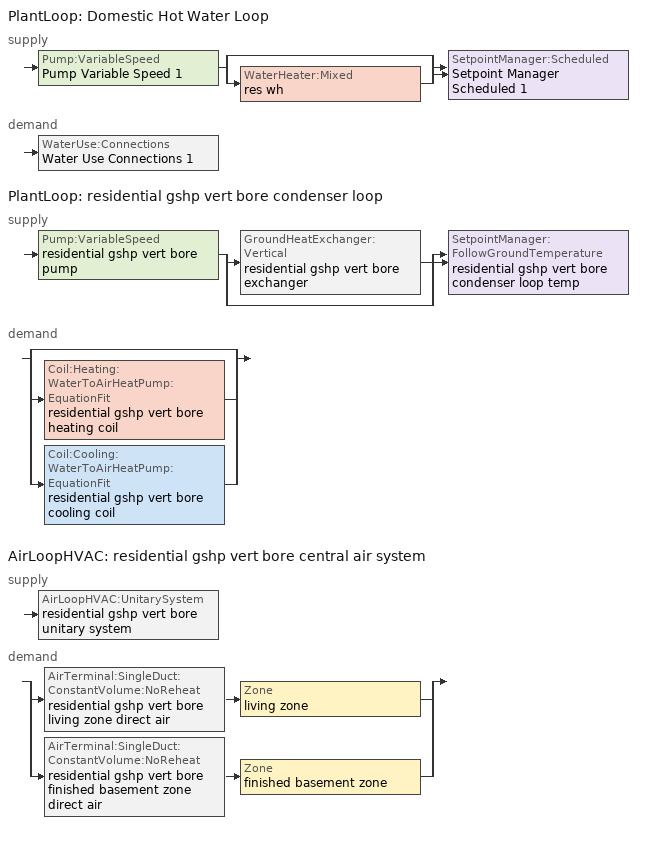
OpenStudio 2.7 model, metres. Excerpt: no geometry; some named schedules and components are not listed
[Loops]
PlantLoop 'Domestic Hot Water Loop'
 supply: Pump:VariableSpeed 'Pump Variable Speed 1' > split
  | bypass
  | WaterHeater:Mixed 'res wh'
  join > SetpointManager:Scheduled 'Setpoint Manager Scheduled 1'
 demand: WaterUse:Connections 'Water Use Connections 1'
PlantLoop 'residential gshp vert bore condenser loop'
 supply: Pump:VariableSpeed 'residential gshp vert bore pump' > split
  | GroundHeatExchanger:Vertical 'residential gshp vert bore exchanger'
  | bypass
  join > SetpointManager:FollowGroundTemperature 'residential gshp vert bore condenser loop temp'
 demand: split
  | bypass
  | Coil:Heating:WaterToAirHeatPump:EquationFit 'residential gshp vert bore heating coil'
  | Coil:Cooling:WaterToAirHeatPump:EquationFit 'residential gshp vert bore cooling coil'
AirLoopHVAC 'residential gshp vert bore central air system'
 supply: AirLoopHVAC:UnitarySystem 'residential gshp vert bore unitary system'
 demand: split
  | AirTerminal:SingleDuct:ConstantVolume:NoReheat 'residential gshp vert bore living zone direct air' > Zone 'living zone'
  | AirTerminal:SingleDuct:ConstantVolume:NoReheat 'residential gshp vert bore finished basement zone direct air' > Zone 'finished basement zone'
[Sizing:Zone] Zone Cooling Design Supply Air Temperature Input Method=SupplyAirTemperature; Zone Cooling Design Supply Air Temperature {C}=14; Zone Cooling Design Supply Air Temperature Difference {deltaC}=11.11; Zone Heating Design Supply Air Temperature Input Method=SupplyAirTemperature; Zone Heating Design Supply Air Temperature {C}=40; Zone Heating Design Supply Air Temperature Difference {deltaC}=11.11; Zone Cooling Design Supply Air Humidity Ratio {kg-H2O/kg-air}=0.0085; Zone Heating Design Supply Air Humidity Ratio {kg-H2O/kg-air}=0.008; Cooling Design Air Flow Method=DesignDay; Heating Design Air Flow Method=DesignDay; Account for Dedicated Outdoor Air System=No; Dedicated Outdoor Air System Control Strategy=NeutralSupplyAir; Dedicated Outdoor Air Low Setpoint Temperature for Design {C}=autosize; Dedicated Outdoor Air High Setpoint Temperature for Design {C}=autosize
living zone; garage zone; finished basement zone; res ds_1 ret air zone
[Zone equipment]
living zone: residential gshp vert bore living zone direct air
finished basement zone: residential gshp vert bore finished basement zone direct air
[PlantLoop]
Name | Glycol Concentration | Maximum Loop Flow Rate {m3/s} | Plant Loop Volume {m3} | Load Distribution Scheme | Fluid Type | Maximum Loop Temperature {C} | Minimum Loop Temperature {C} | Minimum Loop Flow Rate {m3/s}
Domestic Hot Water Loop | 0 | 0.01 | 0.003 | Optimal
residential gshp vert bore condenser loop | 30 |  | Autocalculate | SequentialLoad | Water | 48.88889 | 1.66667 | 0
[Sizing:Plant] Loop Design Temperature Difference {deltaC}=5.55556; Sizing Option=NonCoincident; Zone Timesteps in Averaging Window=1; Coincident Sizing Factor Mode=None
Name | Loop Type | Design Loop Exit Temperature {C}
Domestic Hot Water Loop | Heating | 52.6667
residential gshp vert bore condenser loop | Condenser | 29.4444
[Pump:VariableSpeed] Fraction of Motor Inefficiencies to Fluid Stream=0; Coefficient 1 of the Part Load Performance Curve=0; Coefficient 2 of the Part Load Performance Curve=1; Coefficient 3 of the Part Load Performance Curve=0; Coefficient 4 of the Part Load Performance Curve=0; Pump Control Type=Intermittent; Skin Loss Radiative Fraction=0.5; Design Power Sizing Method=PowerPerFlowPerPressure; Design Electric Power per Unit Flow Rate {W/(m3/s)}=348701.1; Design Shaft Power per Unit Flow Rate per Unit Head {W-s/m3-Pa}=1.28205; Design Minimum Flow Rate Fraction=0
Name | Rated Flow Rate {m3/s} | Rated Pump Head {Pa} | Rated Power Consumption {W} | Motor Efficiency | Minimum Flow Rate {m3/s}
Pump Variable Speed 1 | 0.01 | 1 | 0 | 1
residential gshp vert bore pump |  | 149460 |  | 0.462 | 0
[SetpointManager:Scheduled]
Setpoint Manager Scheduled 1: Control Variable=Temperature; Schedule=dhw temp
[WaterHeater:Mixed]
res wh: Tank Volume {m3}=0.143846; Setpoint Temperature Schedule=WH Setpoint Temp; Deadband Temperature Difference {deltaC}=2; Maximum Temperature Limit {C}=99; Heater Control Type=Cycle; Heater Maximum Capacity {W}=11722.8; Heater Minimum Capacity {W}=0; Heater Fuel Type=NaturalGas; Heater Thermal Efficiency=0.773298; Off Cycle Parasitic Fuel Consumption Rate {W}=0; Off Cycle Parasitic Fuel Type=Electricity; Off Cycle Parasitic Heat Fraction to Tank=0; On Cycle Parasitic Fuel Consumption Rate {W}=0; On Cycle Parasitic Fuel Type=Electricity; On Cycle Parasitic Heat Fraction to Tank=0; Ambient Temperature Indicator=ThermalZone; Ambient Temperature Thermal Zone=finished basement zone; Off Cycle Loss Coefficient to Ambient Temperature {W/K}=4.15693; Off Cycle Loss Fraction to Thermal Zone=0.64; On Cycle Loss Coefficient to Ambient Temperature {W/K}=4.15693; On Cycle Loss Fraction to Thermal Zone=1; Use Side Effectiveness=1; Source Side Effectiveness=1; Use Side Design Flow Rate {m3/s}=autosize; Source Side Design Flow Rate {m3/s}=autosize; Indirect Water Heating Recovery Time {hr}=1.5; Source Side Flow Control Mode=IndirectHeatPrimarySetpoint
[WaterUse:Connections]
Water Use Connections 1: Water Use Equipment Name 1=residential shower; Water Use Equipment Name 2=residential sink; Water Use Equipment Name 3=residential bath; Water Use Equipment Name 4=residential shower dist=0.0; Water Use Equipment Name 5=residential sink dist=0.0; Water Use Equipment Name 6=residential bath dist=0.0; Water Use Equipment Name 7=residential dishwasher; Water Use Equipment Name 8=residential clothes washer
[WaterUse:Equipment:Definition]
Name | Peak Flow Rate {m3/s} | Target Temperature Schedule
residential shower | 0.000274695 | residential shower temperature schedule
residential sink | 0.000212399 | residential sink temperature schedule
residential bath | 0.000429619 | residential bath temperature schedule
residential shower dist=0.0 | 0 | residential shower temperature schedule
residential sink dist=0.0 | 0 | residential sink temperature schedule
residential bath dist=0.0 | 0 | residential bath temperature schedule
residential dishwasher | 6.66818e-05 | residential dishwasher temperature schedule
residential clothes washer | 0.000697118 | residential clothes washer temperature schedule
[WaterUse:Equipment] Space=finished attic space
Name | Water Use Equipment Definition | Flow Rate Fraction Schedule
residential shower | residential shower | residential shower schedule
residential sink | residential sink | residential sink schedule
residential bath | residential bath | residential bath schedule
residential shower dist=0.0 | residential shower dist=0.0 | residential shower schedule
residential sink dist=0.0 | residential sink dist=0.0 | residential sink schedule
residential bath dist=0.0 | residential bath dist=0.0 | residential bath schedule
residential dishwasher | residential dishwasher | residential dishwasher schedule
residential clothes washer | residential clothes washer | residential clothes washer schedule
[OtherEquipment:Definition] Design Level Calculation Method=EquipmentLevel; Fraction Radiant=0; Fraction Lost=0
Name | Design Level {W} | Fraction Latent
residential shower | 7899.46 | 0.487197
residential sink | 2132.88 | 0.312222
residential bath | 6337.27 | 0
[SetpointManager:FollowGroundTemperature]
residential gshp vert bore condenser loop temp: Control Variable=Temperature; Offset Temperature Difference {deltaC}=0; Maximum Setpoint Temperature {C}=48.88889; Minimum Setpoint Temperature {C}=1.66667
[Coil:Heating:WaterToAirHeatPump:EquationFit]
residential gshp vert bore heating coil: Rated Heating Capacity {W}=17584.3; Rated Heating Coefficient of Performance {W/W}=3.64475; Heating Capacity Coefficient 1=-5.21544; Heating Capacity Coefficient 2=-1.07399; Heating Capacity Coefficient 3=7.59731; Heating Capacity Coefficient 4=0; Heating Capacity Coefficient 5=0; Heating Power Consumption Coefficient 1=-11.0778; Heating Power Consumption Coefficient 2=10.2338; Heating Power Consumption Coefficient 3=1.52933; Heating Power Consumption Coefficient 4=0; Heating Power Consumption Coefficient 5=0
[Coil:Heating:Electric]
residential gshp vert bore supp heater: Availability Schedule=residential heating season; Efficiency=1; Nominal Capacity {W}=14653.6
[Coil:Cooling:WaterToAirHeatPump:EquationFit]
residential gshp vert bore cooling coil: Rated Total Cooling Capacity {W}=17584.3; Rated Cooling Coefficient of Performance {W/W}=5.35551; Total Cooling Capacity Coefficient 1=-3.91606; Total Cooling Capacity Coefficient 2=7.04294; Total Cooling Capacity Coefficient 3=-2.27059; Total Cooling Capacity Coefficient 4=0; Total Cooling Capacity Coefficient 5=0; Sensible Cooling Capacity Coefficient 1=26.7839; Sensible Cooling Capacity Coefficient 2=0; Sensible Cooling Capacity Coefficient 3=-23.8324; Sensible Cooling Capacity Coefficient 4=-1.11574; Sensible Cooling Capacity Coefficient 5=0; Sensible Cooling Capacity Coefficient 6=0; Cooling Power Consumption Coefficient 1=-6.23374; Cooling Power Consumption Coefficient 2=1.6101; Cooling Power Consumption Coefficient 3=5.31708; Cooling Power Consumption Coefficient 4=0; Cooling Power Consumption Coefficient 5=0; Nominal Time for Condensate Removal to Begin {s}=1000; Ratio of Initial Moisture Evaporation Rate and Steady State Latent Capacity=1.5
[Fan:OnOff]
residential gshp vert bore living zone supply fan: Availability Schedule=Always On Discrete; Fan Total Efficiency=0.75; Pressure Rise {Pa}=794.58; Maximum Flow Rate {m3/s}=autosize; Motor Efficiency=1; Motor In Airstream Fraction=1; Fan Power Ratio Function of Speed Ratio Curve=Fan On Off Power Curve; Fan Efficiency Ratio Function of Speed Ratio Curve=Fan On Off Efficiency Curve
[AirLoopHVAC:UnitarySystem]
residential gshp vert bore unitary system: Control Type=Load; Controlling Zone or Thermostat Location=living zone; Dehumidification Control Type=None; Availability Schedule=Always On Discrete; Supply Fan=residential gshp vert bore living zone supply fan; Fan Placement=BlowThrough; Supply Air Fan Operating Mode Schedule=Always Off Discrete; Heating Coil=residential gshp vert bore heating coil; DX Heating Coil Sizing Ratio=1; Cooling Coil=residential gshp vert bore cooling coil; Use DOAS DX Cooling Coil=No; DOAS DX Cooling Coil Leaving Minimum Air Temperature {C}=2; Latent Load Control=SensibleOnlyLoadControl; Supplemental Heating Coil=residential gshp vert bore supp heater; Supply Air Flow Rate During Cooling Operation {m3/s}=autosize; Supply Air Flow Rate During Heating Operation {m3/s}=autosize; Supply Air Flow Rate When No Cooling or Heating is Required {m3/s}=0; Maximum Supply Air Temperature {C}=76.6667; Maximum Outdoor Dry-Bulb Temperature for Supplemental Heater Operation {C}=4.44444; Maximum Cycling Rate {cycles/hr}=2.5; Heat Pump Time Constant {s}=60; Fraction of On-Cycle Power Use=0.01; Heat Pump Fan Delay Time {s}=60; Ancilliary On-Cycle Electric Power {W}=0; Ancilliary Off-Cycle Electric Power {W}=0
[AirLoopHVAC]
residential gshp vert bore central air system: Availability Schedule=Always On Discrete; Design Supply Air Flow Rate {m3/s}=AutoSize
[Sizing:System]
residential gshp vert bore central air system: Type of Load to Size On=Sensible; Design Outdoor Air Flow Rate {m3/s}=Autosize; Central Heating Maximum System Air Flow Ratio=0.3; Preheat Design Temperature {C}=7; Preheat Design Humidity Ratio {kg-H2O/kg-Air}=0.008; Precool Design Temperature {C}=12.8; Precool Design Humidity Ratio {kg-H2O/kg-Air}=0.008; Central Cooling Design Supply Air Temperature {C}=12.8; Central Heating Design Supply Air Temperature {C}=16.7; Sizing Option=NonCoincident; 100% Outdoor Air in Cooling=Yes; 100% Outdoor Air in Heating=Yes; Central Cooling Design Supply Air Humidity Ratio {kg-H2O/kg-Air}=0.0085; Central Heating Design Supply Air Humidity Ratio {kg-H2O/kg-Air}=0.008; Cooling Design Air Flow Method=DesignDay; Cooling Design Air Flow Rate {m3/s}=0; Heating Design Air Flow Method=DesignDay; Heating Design Air Flow Rate {m3/s}=0; System Outdoor Air Method=ZoneSum; Zone Maximum Outdoor Air Fraction=1; Cooling Supply Air Flow Rate Per Floor Area {m3/s-m2}=0.00996765; Cooling Fraction of Autosized Cooling Supply Air Flow Rate=1; Cooling Supply Air Flow Rate Per Unit Cooling Capacity {m3/s-W}=3.94755e-05; Heating Supply Air Flow Rate Per Floor Area {m3/s-m2}=0.00996765; Heating Fraction of Autosized Heating Supply Air Flow Rate=1; Heating Fraction of Autosized Cooling Supply Air Flow Rate=1; Heating Supply Air Flow Rate Per Unit Heating Capacity {m3/s-W}=3.15882e-05; Cooling Design Capacity Method=CoolingDesignCapacity; Cooling Design Capacity {W}=autosize; Cooling Design Capacity Per Floor Area {W/m2}=234.7; Fraction of Autosized Cooling Design Capacity=1; Heating Design Capacity Method=HeatingDesignCapacity; Heating Design Capacity {W}=autosize; Heating Design Capacity Per Floor Area {W/m2}=157; Fraction of Autosized Heating Design Capacity=1; Central Cooling Capacity Control Method=OnOff
[AirTerminal:SingleDuct:ConstantVolume:NoReheat] Availability Schedule=Always On Discrete; Maximum Air Flow Rate {m3/s}=AutoSize
residential gshp vert bore living zone direct air; residential gshp vert bore finished basement zone direct air
[ElectricEquipment:Definition] Design Level Calculation Method=EquipmentLevel
Name | Design Level {W} | Fraction Latent | Fraction Radiant | Fraction Lost
residential dishwasher | 8743.86 | 0.15 | 0.36 | 0.25
residential clothes washer | 7800.9 | 0 | 0.48 | 0.2
[EnergyManagementSystem:Sensor]
Name | Output Variable or Output Meter Index Key | Output Variable or Output Meter
residential_ceiling_fan_sched_val_sensor | residential ceiling fan schedule | Schedule Value
residential_ceiling_fan_tin_sensor; res_af_1_tin_s | living zone | Zone Mean Air Temperature
res_nv_pb_s |  | Site Outdoor Air Barometric Pressure
res_af_vw_s |  | Site Wind Speed
res_nv_wt_s |  | Site Outdoor Air Humidity Ratio
res_af_1_tt_s | living zone | Zone Outdoor Air Drybulb Temperature
res_nv_1_nva_s | res nv_1 avail schedule | Schedule Value
res_nv_1_sp_s | res nv_1 temp schedule | Schedule Value
res_ds_1_win_s | living zone | Zone Mean Air Humidity Ratio
res_ds_1_ah_mfr_s | Node 36 | System Node Mass Flow Rate
res_ds_1_fan_rtf_s | residential gshp vert bore living zone supply fan | Fan Runtime Fraction
res_ds_1_ah_vfr_s | Node 36 | System Node Current Density Volume Flow Rate
res_ds_1_ah_tt_s | Node 36 | System Node Temperature
res_ds_1_ra_t_s | Node 39 | System Node Temperature
res_ds_1_ah_wt_s | Node 36 | System Node Humidity Ratio
res_ds_1_ra_w_s | Node 39 | System Node Humidity Ratio
res_ds_1_ah_t_s | garage zone | Zone Air Temperature
res_ds_1_ah_w_s | garage zone | Zone Mean Air Humidity Ratio
res_infil_1_range_sch_s | res mv_1 range exhaust schedule | Schedule Value
res_infil_1_bath_sch_s | res mv_1 bath exhaust schedule | Schedule Value
res_infil_1_dryer_sch_s | res mv_1 dryer exhaust schedule | Schedule Value
res_infil_1_wh_sch_s | Always On Discrete | Schedule Value
[EnergyManagementSystem:Actuator]
Name | Actuated Component | Actuated Component Type | Actuated Component Control Type
residential_ceiling_fan_sched_override | residential ceiling fan master | Schedule:Constant | Schedule Value
res_nv_1_flow_act | res nv_1 flow | Zone Infiltration | Air Exchange Flow Rate
res_ds_1_sup_s_lk_to_lv_equip_act | res ds_1 sup s lk to lv equip | OtherEquipment | Power Level
res_ds_1_sup_lat_lk_to_lv_equip_act | res ds_1 sup lat lk to lv equip | OtherEquipment | Power Level
res_ds_1_sup_d_cn_to_lv_equip_act | res ds_1 sup d cn to lv equip | OtherEquipment | Power Level
res_ds_1_sup_d_cn_to_ah_equip_act | res ds_1 sup d cn to ah equip | OtherEquipment | Power Level
res_ds_1_ret_d_cn_to_pl_equip_act | res ds_1 ret d cn to pl equip | OtherEquipment | Power Level
res_ds_1_ret_d_cn_to_ah_equip_act | res ds_1 ret d cn to ah equip | OtherEquipment | Power Level
res_ds_1_sup_s_lk_to_ah_equip_act | res ds_1 sup s lk to ah equip | OtherEquipment | Power Level
res_ds_1_sup_lat_lk_to_ah_equip_act | res ds_1 sup lat lk to ah equip | OtherEquipment | Power Level
res_ds_1_ret_s_lk_equip_act | res ds_1 ret s lk equip | OtherEquipment | Power Level
res_ds_1_ret_lat_lk_equip_act | res ds_1 ret lat lk equip | OtherEquipment | Power Level
res_ds_1_ah_to_liv_mix_act | res ds_1 ah to liv mix | ZoneMixing | Air Exchange Flow Rate
res_ds_1_liv_to_ah_mix_act | res ds_1 liv to ah mix | ZoneMixing | Air Exchange Flow Rate
res_infil_1_house_fan_act | res infil_1 house fan | ElectricEquipment | Electric Power Level
res_infil_1_range_fan_act | res infil_1 range fan | ElectricEquipment | Electric Power Level
res_infil_1_bath_fan_act | res infil_1 bath fan | ElectricEquipment | Electric Power Level
res_infil_1_flow_act | res infil_1 flow | Zone Infiltration | Air Exchange Flow Rate
[EnergyManagementSystem:Program]
residential_ceiling_fan_schedule_program: If residential_ceiling_fan_sched_val_sensor == 0; Set residential_ceiling_fan_sched_override = 0; ElseIf residential_ceiling_fan_tin_sensor < 24.389; Set residential_ceiling_fan_sched_override = 0; Else; Set residential_ceiling_fan_sched_override = 1; EndIf
res_nv_1_program: Set Tdiff = res_af_1_tin_s-res_af_1_tt_s; Set dT = (@Abs Tdiff); Set pt = (@RhFnTdbWPb res_af_1_tt_s res_nv_wt_s res_nv_pb_s); Set NVA = 13443.315417397196; Set Cs = 0.00024368211684197043; Set Cw = 0.00010154062060280269; Set MNV = 2.518405946420485; Set MHR = 0.0115; Set MRH = 0.7; Set temp1 = (res_nv_1_nva_s*NVA); Set SGNV = temp1*((((Cs*dT)+(Cw*(res_af_vw_s^2)))^0.5)/1000); If (res_nv_wt_s<MHR) && (pt<MRH) && (res_af_1_tin_s>res_nv_1_sp_s); Set temp2 = (res_af_1_tin_s-res_nv_1_sp_s); Set NVadj1 = temp2/(res_af_1_tin_s-res_af_1_tt_s); Set NVadj2 = (@Min NVadj1 1); Set NVadj3 = (@Max NVadj2 0); Set NVadj = SGNV*NVadj3; Set res_nv_1_flow_act = (@Min NVadj MNV); Else; Set res_nv_1_flow_act = 0; EndIf
res_ds_1_program: Set res_ds_1_ah_mfr = res_ds_1_ah_mfr_s; Set res_ds_1_fan_rtf = res_ds_1_fan_rtf_s; Set res_ds_1_ah_vfr = res_ds_1_ah_vfr_s; Set res_ds_1_ah_tt = res_ds_1_ah_tt_s; Set res_ds_1_ah_wt = res_ds_1_ah_wt_s; Set res_ds_1_ra_t = res_ds_1_ra_t_s; Set res_ds_1_ra_w = res_ds_1_ra_w_s; Set res_ds_1_ah_t = res_ds_1_ah_t_s; Set res_ds_1_ah_w = res_ds_1_ah_w_s; Run res_ds_1_lk_subrout; Set res_ds_1_sup_s_lk_to_lv_equip_act = res_ds_1_sup_s_lk_to_lv; Set res_ds_1_sup_lat_lk_to_lv_equip_act = res_ds_1_sup_lat_lk_to_lv; Set res_ds_1_sup_d_cn_to_lv_equip_act = res_ds_1_sup_d_cn_to_lv; Set res_ds_1_sup_d_cn_to_ah_equip_act = res_ds_1_sup_d_cn_to_ah; Set res_ds_1_sup_s_lk_to_ah_equip_act = res_ds_1_sup_s_lk_to_ah; Set res_ds_1_sup_lat_lk_to_ah_equip_act = res_ds_1_sup_lat_lk_to_ah; Set res_ds_1_ret_s_lk_equip_act = res_ds_1_ret_s_lk; Set res_ds_1_ret_lat_lk_equip_act = res_ds_1_ret_lat_lk; Set res_ds_1_ret_d_cn_to_pl_equip_act = res_ds_1_ret_d_cn_to_pl; Set res_ds_1_ret_d_cn_to_ah_equip_act = res_ds_1_ret_d_cn_to_ah; Set res_ds_1_ah_to_liv_mix_act = res_ds_1_ah_to_liv; Set res_ds_1_liv_to_ah_mix_act = res_ds_1_liv_to_ah
res_infil_1_program: Set p_m = 0.14; Set p_s = 0.22; Set s_m = 270; Set s_s = 370; Set z_m = 9.99744; Set z_s = 6.629400000094741; Set f_t = (((s_m/z_m)^p_m)*((z_s/s_s)^p_s)); Set Tdiff = res_af_1_tin_s-res_af_1_tt_s; Set dT = @Abs Tdiff; Set c = 0.0697; Set Cs = 0.092; Set Cw = 0.1406; Set n = 0.67; Set sft = (f_t*0.5); Set temp1 = ((c*Cw)*((sft*res_af_vw_s)^(2*n)))^2; Set Qn = (((c*Cs*(dT^n))^2)+temp1)^0.5; Set Tdiff = res_af_1_tin_s-res_af_1_tt_s; Set dT = @Abs Tdiff; Set QWHV = res_infil_1_wh_sch_s*0.0302; Set Qrange = res_infil_1_range_sch_s*0.0472; Set Qdryer = res_infil_1_dryer_sch_s*0.0472; Set Qbath = res_infil_1_bath_sch_s*0.0472; Set QhpwhOut = 0; Set QhpwhIn = 0; Set QductsOut = res_ds_1_lk_ret_fan_equiv; Set QductsIn = res_ds_1_lk_sup_fan_equiv; Set Qout = QWHV+Qrange+Qbath+Qdryer+QhpwhOut+QductsOut; Set Qin = QhpwhIn+QductsIn; Set Qu = (@Abs (Qout-Qin)); Set Qb = (@Min Qout Qin); Set faneff_wh = 0.9438948864000002; Set res_infil_1_house_fan_act = (QWHV*300)/faneff_wh; Set faneff_sp = 0.4719474432000001; Set res_infil_1_range_fan_act = (Qrange*300)/faneff_sp; Set res_infil_1_bath_fan_act = (Qbath*300)/faneff_sp; Set Q_acctd_for_elsewhere = QhpwhOut+QhpwhIn+QductsOut+QductsIn; Set res_infil_1_flow_act = (((Qu^2)+(Qn^2))^0.5)-Q_acctd_for_elsewhere; Set res_infil_1_flow_act = (@Max res_infil_1_flow_act 0)
[EnergyManagementSystem:ProgramCallingManager]
residential ceiling fan program calling manager: BeginTimestepBeforePredictor; residential_ceiling_fan_schedule_program
res af_1 program calling manager: BeginTimestepBeforePredictor; res_infil_1_program; res_nv_1_program
res ds_1 program calling manager: EndOfSystemTimestepAfterHVACReporting; res_ds_1_program
[AirLoopHVAC:ReturnPlenum]
Air Loop HVAC Return Plenum 1: ThermalZone=res ds_1 ret air zone
[Schedule:Ruleset]
residential heating season: Default Day Schedule=Schedule Day 11
[Schedule:Day]
Schedule Day 11: 24, 0, 0
residential heating season allday1; residential heating season allday2; residential heating season allday3; residential heating season allday4; residential heating season allday5; residential heating season allday6; residential heating season allday7; residential heating season allday8; residential heating season allday9; residential heating season allday10; residential heating season allday11; residential heating season allday12: 24, 0, 1
[Schedule:Rule] Schedule Ruleset=residential heating season; Apply Sunday=Yes; Apply Monday=Yes; Apply Tuesday=Yes; Apply Wednesday=Yes; Apply Thursday=Yes; Apply Friday=Yes; Apply Saturday=Yes; Date Specification Type=DateRange; Start Day=1
Name | Rule Order | Day Schedule | Start Month | End Month | End Day
residential heating season allday ruleset1 | 11 | residential heating season allday1 | 1 | 1 | 31
residential heating season allday ruleset2 | 10 | residential heating season allday2 | 2 | 2 | 28
residential heating season allday ruleset3 | 9 | residential heating season allday3 | 3 | 3 | 31
residential heating season allday ruleset4 | 8 | residential heating season allday4 | 4 | 4 | 30
residential heating season allday ruleset5 | 7 | residential heating season allday5 | 5 | 5 | 31
residential heating season allday ruleset6 | 6 | residential heating season allday6 | 6 | 6 | 30
residential heating season allday ruleset7 | 5 | residential heating season allday7 | 7 | 7 | 31
residential heating season allday ruleset8 | 4 | residential heating season allday8 | 8 | 8 | 31
residential heating season allday ruleset9 | 3 | residential heating season allday9 | 9 | 9 | 30
residential heating season allday ruleset10 | 2 | residential heating season allday10 | 10 | 10 | 31
residential heating season allday ruleset11 | 1 | residential heating season allday11 | 11 | 11 | 30
residential heating season allday ruleset12 | 0 | residential heating season allday12 | 12 | 12 | 31
[Schedule:Constant]
Name | Value
dhw temp; WH Setpoint Temp | 52.6667
Always On Discrete | 1
residential shower temperature schedule; residential sink temperature schedule; residential bath temperature schedule | 43.3333
Always Off Discrete | 0
residential dishwasher temperature schedule | 51.6667
residential clothes washer temperature schedule | 33.6111
[Curve:Exponent]
Fan On Off Power Curve: Coefficient1 Constant=1; Coefficient2 Constant=0; Coefficient3 Constant=0; Minimum Value of x=0; Maximum Value of x=1
[Curve:Cubic]
Fan On Off Efficiency Curve: Coefficient1 Constant=1; Coefficient2 x=0; Coefficient3 x**2=0; Coefficient4 x**3=0; Minimum Value of x=0; Maximum Value of x=1
